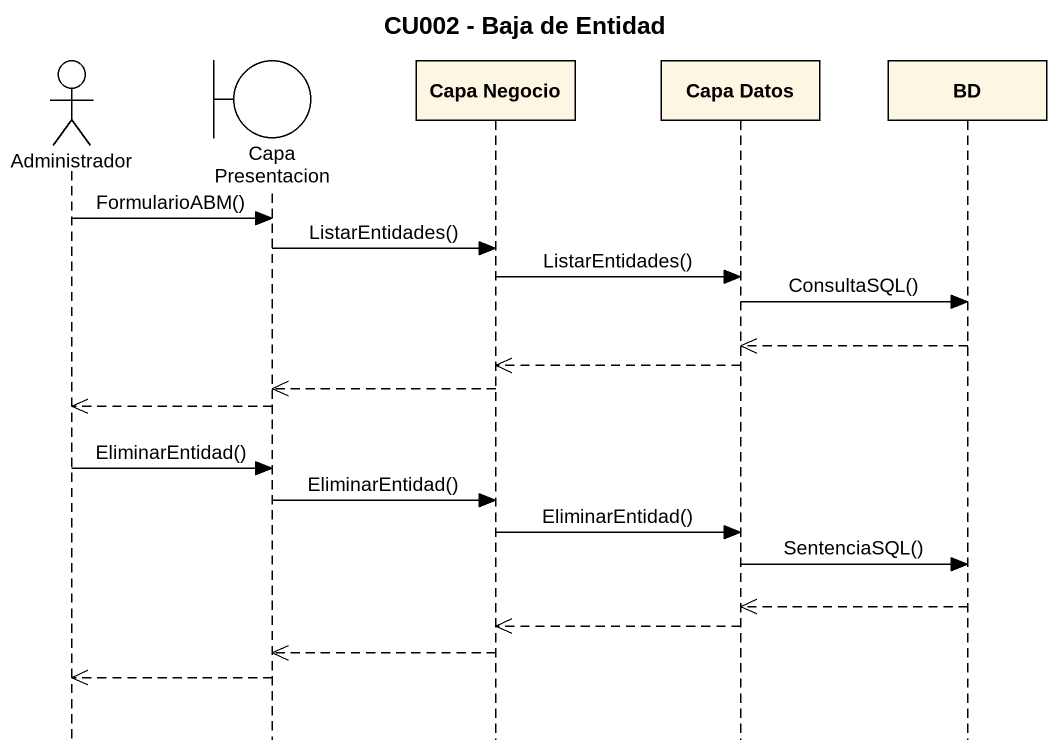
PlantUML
@startuml
title CU002 - Baja de Entidad
hide footbox
actor Administrador
boundary "Capa Presentacion" as Capa_Presentacion
participant "Capa Negocio" as Capa_Negocio
participant "Capa Datos" as Capa_Datos
participant BD

Administrador -> Capa_Presentacion : FormularioABM()
Capa_Presentacion -> Capa_Negocio : ListarEntidades()
Capa_Negocio -> Capa_Datos : ListarEntidades()
Capa_Datos -> BD : ConsultaSQL()
BD -->> Capa_Datos
Capa_Datos -->> Capa_Negocio
Capa_Negocio -->> Capa_Presentacion
Capa_Presentacion -->> Administrador
Administrador -> Capa_Presentacion : EliminarEntidad()
Capa_Presentacion -> Capa_Negocio : EliminarEntidad()
Capa_Negocio -> Capa_Datos : EliminarEntidad()
Capa_Datos -> BD : SentenciaSQL()
BD -->> Capa_Datos
Capa_Datos -->> Capa_Negocio
Capa_Negocio -->> Capa_Presentacion
Capa_Presentacion -->> Administrador
@enduml
